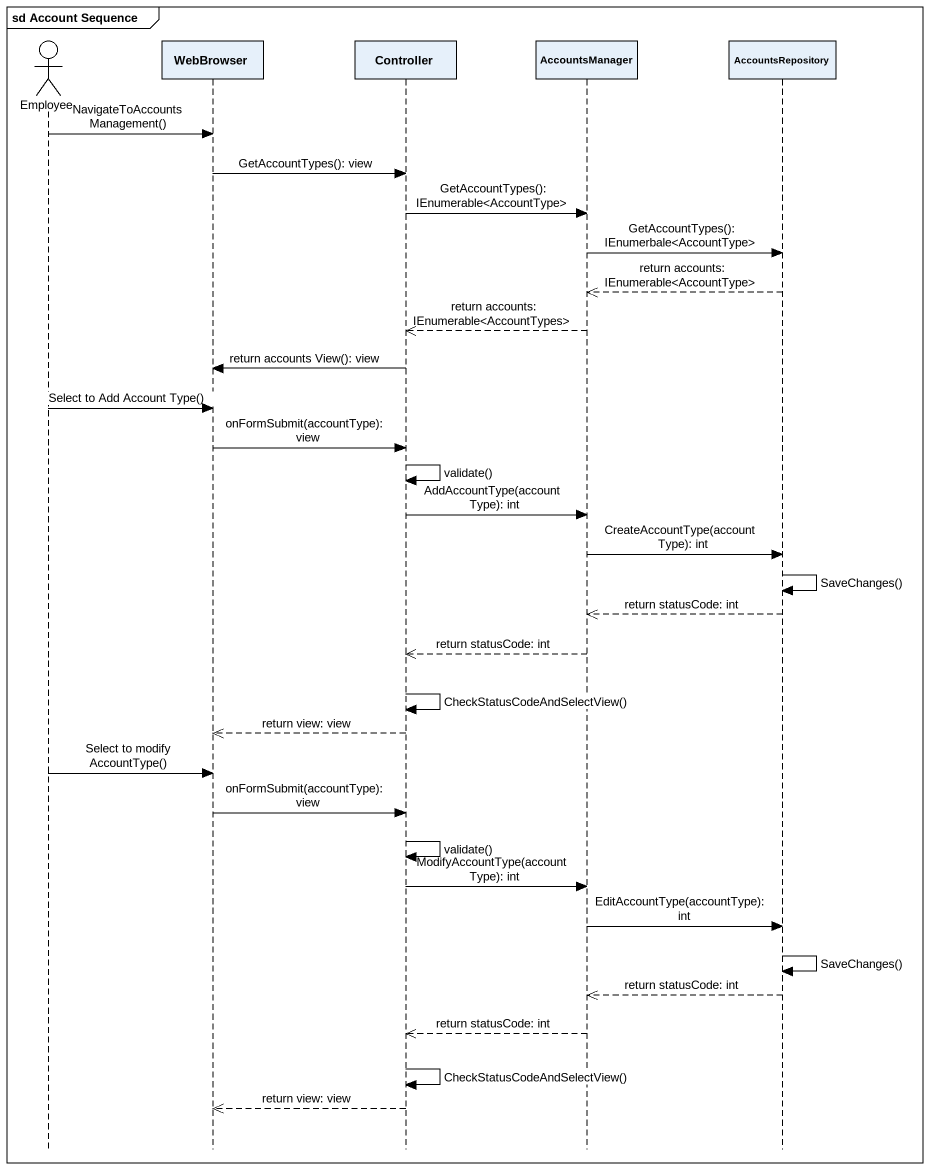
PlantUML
@startuml
mainframe sd Account Sequence
hide footbox
actor Employee
participant WebBrowser
participant Controller
participant AccountsManager
participant AccountsRepository

Employee -> WebBrowser : NavigateToAccountsManagement()
WebBrowser -> Controller : GetAccountTypes(): view
Controller -> AccountsManager : GetAccountTypes(): IEnumerable<AccountType>
AccountsManager -> AccountsRepository : GetAccountTypes(): IEnumerbale<AccountType>
AccountsRepository -->> AccountsManager : return accounts: IEnumerable<AccountType>
AccountsManager -->> Controller : return accounts: IEnumerable<AccountTypes>
Controller -> WebBrowser : return accounts View(): view
Employee -> WebBrowser : Select to Add Account Type()
WebBrowser -> Controller : onFormSubmit(accountType): view
Controller -> Controller : validate()
Controller -> AccountsManager : AddAccountType(accountType): int
AccountsManager -> AccountsRepository : CreateAccountType(accountType): int
AccountsRepository -> AccountsRepository : SaveChanges()
AccountsRepository -->> AccountsManager : return statusCode: int
AccountsManager -->> Controller : return statusCode: int
Controller -> Controller : CheckStatusCodeAndSelectView()
Controller -->> WebBrowser : return view: view
Employee -> WebBrowser : Select to modify AccountType()
WebBrowser -> Controller : onFormSubmit(accountType): view
Controller -> Controller : validate()
Controller -> AccountsManager : ModifyAccountType(accountType): int
AccountsManager -> AccountsRepository : EditAccountType(accountType): int
AccountsRepository -> AccountsRepository : SaveChanges()
AccountsRepository -->> AccountsManager : return statusCode: int
AccountsManager -->> Controller : return statusCode: int
Controller -> Controller : CheckStatusCodeAndSelectView()
Controller -->> WebBrowser : return view: view
@enduml
